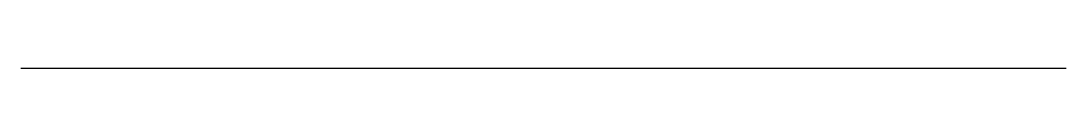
# Model space of a CAD drawing. Units: millimetres at full size, sheet at 1:100. Extents: x -18612 to 15061, y -3490 to -3490.
import ezdxf

# ---------------------------------------------------------------- set-up
doc = ezdxf.new("R2010")
doc.units = ezdxf.units.MM
doc.header["$LTSCALE"] = 100
doc.layers.add('0-0', color=7, linetype='Continuous')

msp = doc.modelspace()

# ---------------------------------------------------------------- linework, layer by layer
at = {"layer": '0-0'}
msp.add_line((-18612.2, -3489.8), (15061.2, -3489.8), dxfattribs=at)

doc.saveas('drawing.dxf')
